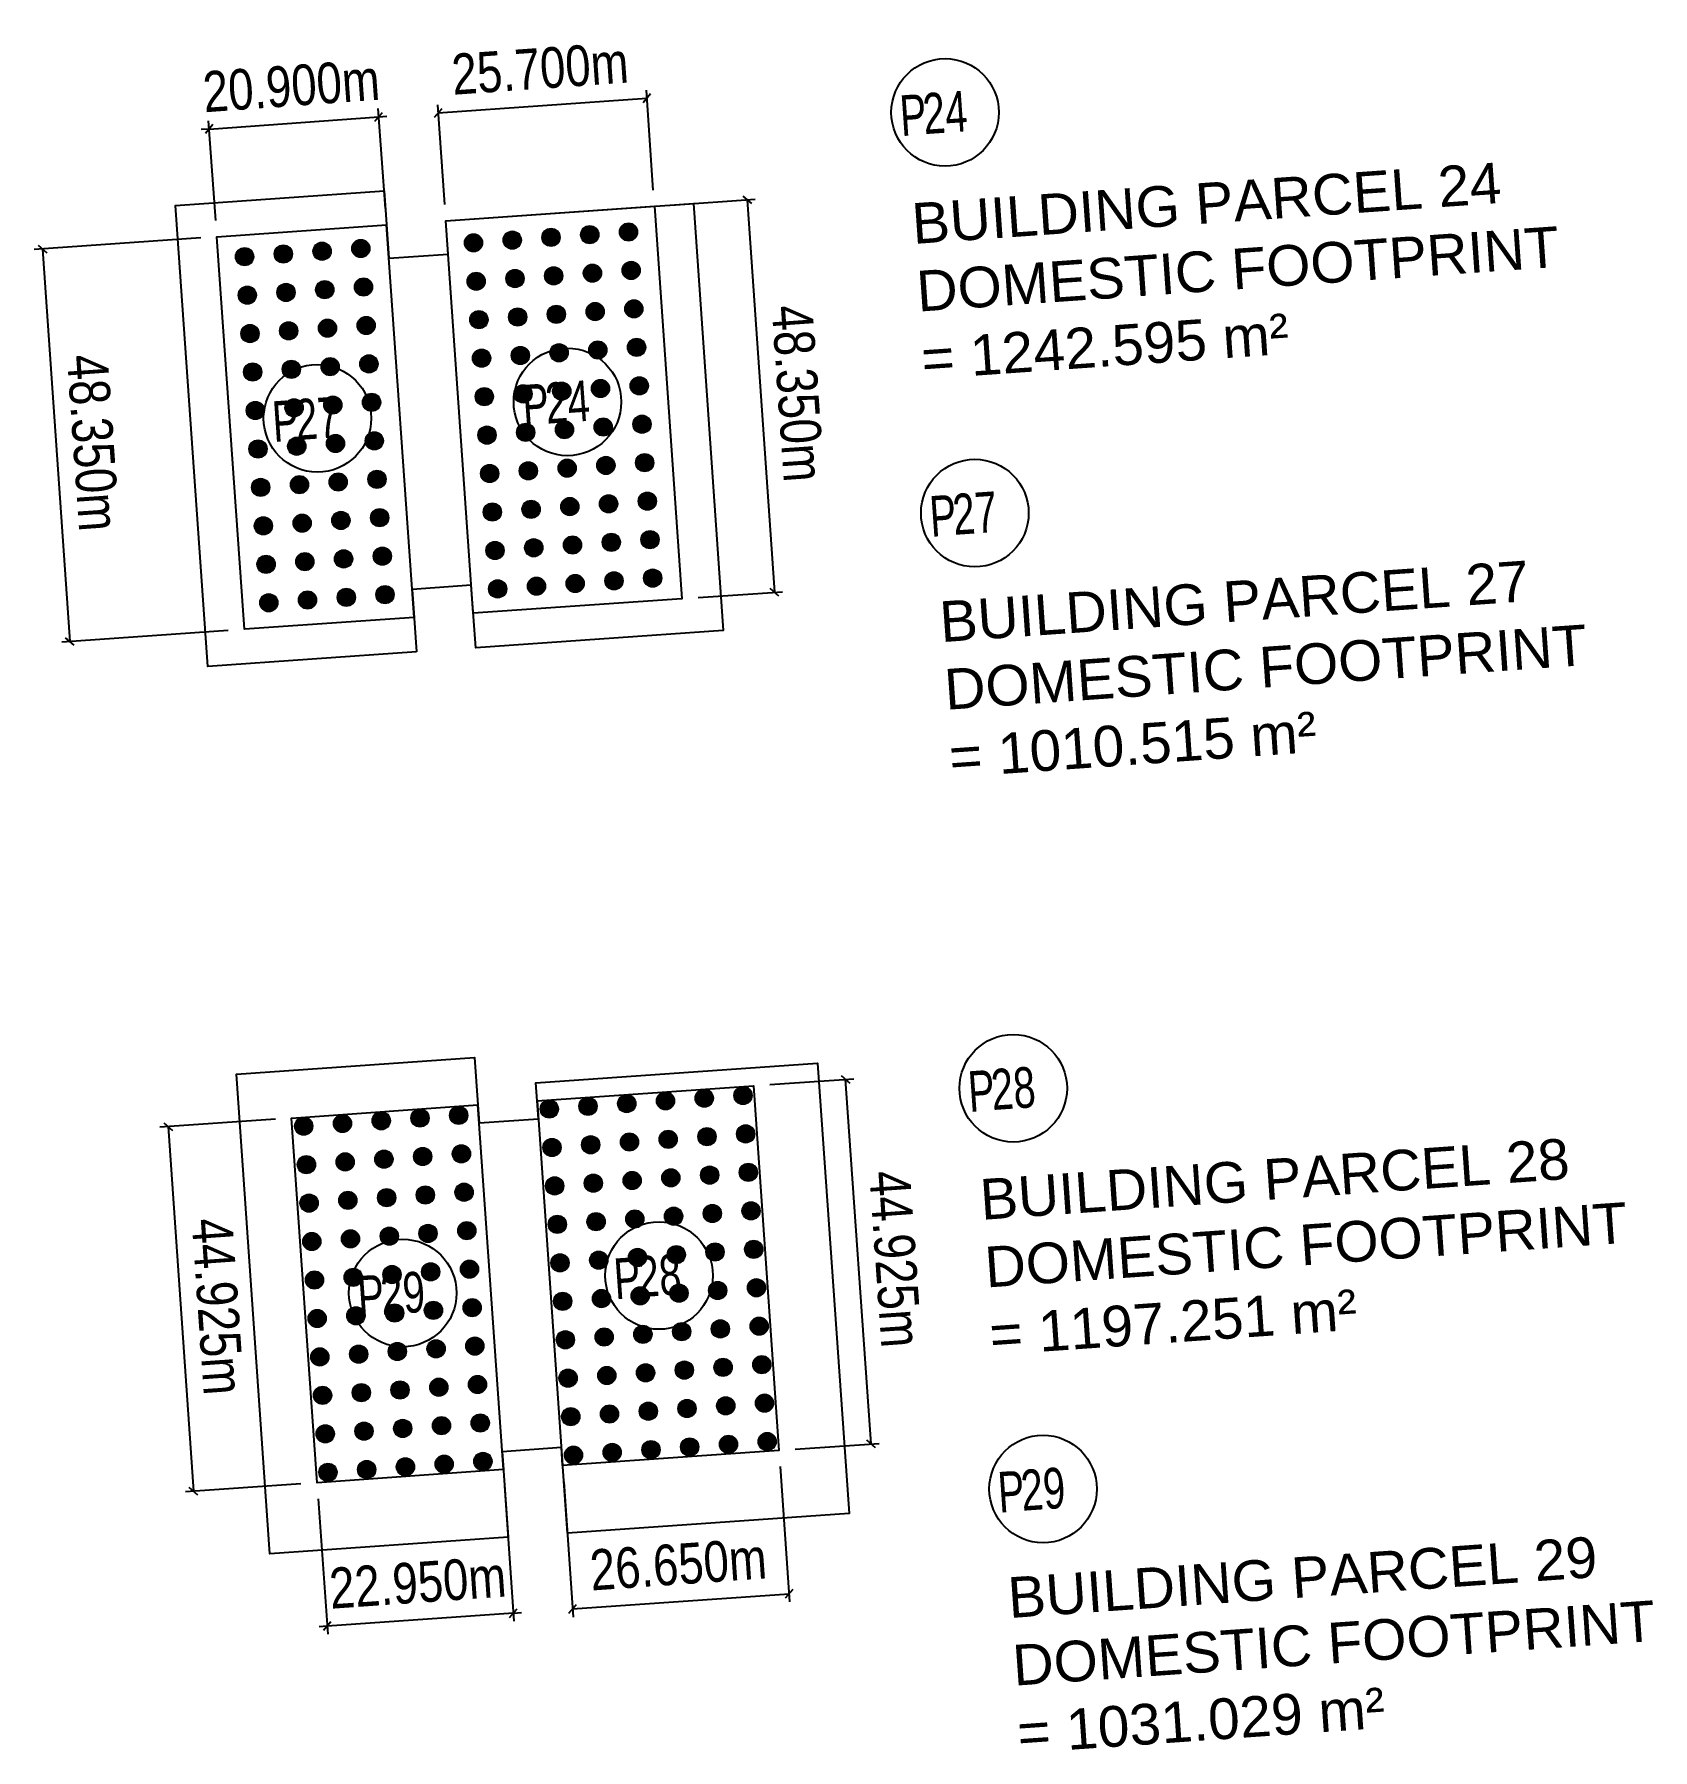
# Model space of a CAD drawing. Header units: metres. Extents: x 832186 to 835372, y 816492 to 818447.
# Drawn here: x 832529.9 to 832728.8, y 816625.4 to 816836.2 of the extents above; entities that cross this region are included whole.
import ezdxf

# ---------------------------------------------------------------- set-up
doc = ezdxf.new("R2010")
doc.units = ezdxf.units.M
doc.header["$LTSCALE"] = 20
doc.header["$MEASUREMENT"] = 0
for name, color, linetype in [('AR-BLINE_LOW_LEV', 6, 'Continuous'), ('AR-TXT_AR_BS', 4, 'Continuous'), ('RLP026_D', 1, 'Continuous'), ('WKD071__', 10, 'Continuous')]:
    doc.layers.add(name, color=color, linetype=linetype)
doc.layers.add('ZONE - greenery at roof', color=8, linetype='Continuous', lineweight=0)
doc.styles.get("Standard").update_dxf_attribs({"font": 'arial.ttf'})
doc.styles.add('Style-Arial', font='arial.ttf', dxfattribs={"width": 0.8})
doc.dimstyles.new('RLP-SIMPLEX-G3000_FOR BUILDING BLOCK - WKCDA', dxfattribs={"dimtxt": 5, "dimasz": 1, "dimexe": 1, "dimexo": 2, "dimgap": 2, "dimtad": 1, "dimdec": 3, "dimzin": 1, "dimdsep": 46, "dimtxsty": 'Style-Arial', "dimblk": 'OBLIQUE', "dimcen": 1, "dimclrd": 1, "dimclre": 1, "dimclrt": 4, "dimadec": 3, "dimazin": 3, "dimtfac": 1, "dimtdec": 3, "dimtix": 1, "dimtmove": 2, "dimatfit": 1, "dimfxl": 1, "dimtolj": 1, "dimtzin": 0, "dimarcsym": 1})

# ---------------------------------------------------------------- blocks, each defined once
blk = doc.blocks.new('P_SYM')
at = {"layer": 'AR-TXT_AR_BS'}
blk.add_circle((0, 0), 13.22, dxfattribs=at)
at = {"layer": 'AR-TXT_AR_BS', "insert": (-11.44, 4.13, 0), "char_height": 10, "attachment_point": 1, "rotation": 4, "style": 'Style-Arial'}
blk.add_mtext_dynamic_manual_height_columns('{\\W0.7;P}', width=42.564, gutter_width=25, heights=[0], dxfattribs=at)
at = {"layer": 'AR-TXT_AR_BS', "style": 'Style-Arial', "width": 0.7}
blk.add_attdef('39A', (-5.08, -5.36, 0), '', height=10, rotation=4, dxfattribs=at)
blk = doc.blocks.new('DOT')
at = {"layer": 'ZONE - greenery at roof', "true_color": 0x808080}
h = blk.add_hatch(color=8, dxfattribs=at)
h.dxf.hatch_style = 1
edge = h.paths.add_edge_path()
edge.add_arc((0, 0), 1.12, 4, 364)
at = {"layer": 'ZONE - greenery at roof', "color": 8, "true_color": 0x808080}
blk.add_circle((0, 0), 1.12, dxfattribs=at)
blk = doc.blocks.new('_Oblique')
at = {"color": 0, "linetype": 'ByBlock', "lineweight": -2}
blk.add_line((0.5, 0.5), (-0.5, -0.5), dxfattribs=at)
blk = doc.blocks.new('*D23')
at = {"layer": 'Defpoints', "color": 0, "transparency": 16777216}
for p in [(832618.24, 816706.97), (832629.57, 816707.77), (832621.38, 816662.16)]:
    blk.add_point(p, dxfattribs=at)
at = {"layer": 'RLP026_D', "color": 1, "linetype": 'Continuous', "lineweight": -2, "transparency": 16777216}
for p, q in [((832620.24, 816707.11), (832630.57, 816707.84)), ((832632.7, 816662.95), (832629.57, 816707.77)), ((832623.37, 816662.3), (832633.7, 816663.02))]:
    blk.add_line(p, q, dxfattribs=at)
at = {"layer": 'RLP026_D', "color": 1, "lineweight": -2, "transparency": 16777216}
for p, rotation in [((832629.57, 816707.77), 93.99890851575793), ((832632.7, 816662.95), 273.9989085157579)]:
    blk.add_blockref('_Oblique', p, dxfattribs=dict(at, rotation=rotation))
at = {"layer": 'RLP026_D', "color": 4, "transparency": 16777216, "insert": (832635.68, 816685.68), "char_height": 5, "attachment_point": 5, "rotation": 273.9989, "style": 'Style-Arial'}
blk.add_mtext('\\A1;44.925m', dxfattribs=at)
blk = doc.blocks.new('*D24')
at = {"layer": 'Defpoints', "color": 0, "transparency": 16777216}
for p in [(832621.38, 816662.16), (832594.79, 816660.3), (832622.61, 816644.53)]:
    blk.add_point(p, dxfattribs=at)
at = {"layer": 'RLP026_D', "color": 1, "linetype": 'Continuous', "lineweight": -2, "transparency": 16777216}
for p, q in [((832621.52, 816660.16), (832622.68, 816643.54)), ((832594.93, 816658.31), (832596.09, 816641.68)), ((832596.02, 816642.67), (832622.61, 816644.53))]:
    blk.add_line(p, q, dxfattribs=at)
at = {"layer": 'RLP026_D', "color": 1, "lineweight": -2, "transparency": 16777216}
for p, rotation in [((832622.61, 816644.53), 3.998908515903908), ((832596.02, 816642.67), 183.9989085159038)]:
    blk.add_blockref('_Oblique', p, dxfattribs=dict(at, rotation=rotation))
at = {"layer": 'RLP026_D', "color": 4, "transparency": 16777216, "insert": (832609, 816648.15), "char_height": 5, "attachment_point": 5, "rotation": 3.9989, "style": 'Style-Arial'}
blk.add_mtext('\\A1;26.650m', dxfattribs=at)
blk = doc.blocks.new('*D25')
at = {"layer": 'Defpoints', "color": 0, "transparency": 16777216}
for p in [(832587.51, 816659.79), (832564.61, 816658.19), (832565.85, 816640.56)]:
    blk.add_point(p, dxfattribs=at)
at = {"layer": 'RLP026_D', "color": 1, "linetype": 'Continuous', "lineweight": -2, "transparency": 16777216}
for p, q in [((832587.65, 816657.8), (832588.81, 816641.17)), ((832564.75, 816656.2), (832565.92, 816639.57)), ((832588.74, 816642.17), (832565.85, 816640.56)), ((832588.74, 816642.17), (832589.74, 816642.23)), ((832565.85, 816640.56), (832564.85, 816640.49))]:
    blk.add_line(p, q, dxfattribs=at)
at = {"layer": 'RLP026_D', "color": 1, "lineweight": -2, "transparency": 16777216}
for p, rotation in [((832565.85, 816640.56), 3.998908516121242), ((832588.74, 816642.17), 183.9989085161212)]:
    blk.add_blockref('_Oblique', p, dxfattribs=dict(at, rotation=rotation))
at = {"layer": 'RLP026_D', "color": 4, "transparency": 16777216, "insert": (832576.98, 816645.91), "char_height": 5, "attachment_point": 5, "rotation": 3.9989, "style": 'Style-Arial'}
blk.add_mtext('\\A1;22.950m', dxfattribs=at)
blk = doc.blocks.new('*D26')
at = {"layer": 'Defpoints', "color": 0, "transparency": 16777216}
for p in [(832561.48, 816703.01), (832564.61, 816658.19), (832549.43, 816657.13)]:
    blk.add_point(p, dxfattribs=at)
at = {"layer": 'RLP026_D', "color": 1, "linetype": 'Continuous', "lineweight": -2, "transparency": 16777216}
for p, q in [((832559.49, 816702.87), (832545.3, 816701.88)), ((832546.3, 816701.95), (832549.43, 816657.13)), ((832562.62, 816658.05), (832548.43, 816657.06))]:
    blk.add_line(p, q, dxfattribs=at)
at = {"layer": 'RLP026_D', "color": 1, "lineweight": -2, "transparency": 16777216}
for p, rotation in [((832546.3, 816701.95), 93.99890851620235), ((832549.43, 816657.13), 273.9989085162023)]:
    blk.add_blockref('_Oblique', p, dxfattribs=dict(at, rotation=rotation))
at = {"layer": 'RLP026_D', "color": 4, "transparency": 16777216, "insert": (832552.4, 816679.85), "char_height": 5, "attachment_point": 5, "rotation": 273.9989, "style": 'Style-Arial'}
blk.add_mtext('\\A1;44.925m', dxfattribs=at)
blk = doc.blocks.new('*D33')
at = {"layer": 'Defpoints', "color": 0, "transparency": 16777216}
for p in [(832552.3, 816811.3, 0), (832555.68, 816763.07, 0), (832534.23, 816761.57)]:
    blk.add_point(p, dxfattribs=at)
at = {"layer": 'RLP026_D', "color": 1, "linetype": 'Continuous', "lineweight": -2, "transparency": 16777216}
for p, q in [((832550.31, 816811.16), (832529.86, 816809.73)), ((832530.85, 816809.8), (832534.23, 816761.57)), ((832553.68, 816762.93), (832533.23, 816761.5))]:
    blk.add_line(p, q, dxfattribs=at)
at = {"layer": 'RLP026_D', "color": 1, "lineweight": -2, "transparency": 16777216}
for p, rotation in [((832530.85, 816809.8), 93.99890851614619), ((832534.23, 816761.57), 273.9989085161462)]:
    blk.add_blockref('_Oblique', p, dxfattribs=dict(at, rotation=rotation))
at = {"layer": 'RLP026_D', "color": 4, "transparency": 16777216, "insert": (832537.08, 816786), "char_height": 5, "attachment_point": 5, "rotation": 273.9989, "style": 'Style-Arial'}
blk.add_mtext('\\A1;48.350m', dxfattribs=at)
blk = doc.blocks.new('*D34')
at = {"layer": 'Defpoints', "color": 0, "transparency": 16777216}
for p in [(832572.19, 816826.06), (832573.15, 816812.81, 0), (832552.3, 816811.3, 0)]:
    blk.add_point(p, dxfattribs=at)
at = {"layer": 'RLP026_D', "color": 1, "linetype": 'Continuous', "lineweight": -2, "transparency": 16777216}
for p, q in [((832573, 816814.8), (832572.12, 816827.05)), ((832551.35, 816824.55), (832550.35, 816824.48)), ((832552.16, 816813.29), (832551.27, 816825.55)), ((832551.35, 816824.55), (832572.19, 816826.06)), ((832572.19, 816826.06), (832573.19, 816826.13))]:
    blk.add_line(p, q, dxfattribs=at)
at = {"layer": 'RLP026_D', "color": 1, "lineweight": -2, "transparency": 16777216}
for p, rotation in [((832572.19, 816826.06), 184.135979497642), ((832551.35, 816824.55), 4.135979497642003)]:
    blk.add_blockref('_Oblique', p, dxfattribs=dict(at, rotation=rotation))
at = {"layer": 'RLP026_D', "color": 4, "transparency": 16777216, "insert": (832561.44, 816829.84), "char_height": 5, "attachment_point": 5, "rotation": 4.136, "style": 'Style-Arial'}
blk.add_mtext('\\A1;20.900m', dxfattribs=at)
blk = doc.blocks.new('*D35')
at = {"layer": 'Defpoints', "color": 0, "transparency": 16777216}
for p in [(832605.14, 816828.32), (832606.07, 816815.06, 0), (832580.43, 816813.27, 0)]:
    blk.add_point(p, dxfattribs=at)
at = {"layer": 'RLP026_D', "color": 1, "linetype": 'Continuous', "lineweight": -2, "transparency": 16777216}
for p, q in [((832605.93, 816817.05), (832605.08, 816829.32)), ((832580.3, 816815.26), (832579.44, 816827.53)), ((832579.51, 816826.53), (832605.14, 816828.32))]:
    blk.add_line(p, q, dxfattribs=at)
at = {"layer": 'RLP026_D', "color": 1, "lineweight": -2, "transparency": 16777216}
for p, rotation in [((832605.14, 816828.32), 3.998908516247396), ((832579.51, 816826.53), 183.9989085162474)]:
    blk.add_blockref('_Oblique', p, dxfattribs=dict(at, rotation=rotation))
at = {"layer": 'RLP026_D', "color": 4, "transparency": 16777216, "insert": (832592.01, 816831.97), "char_height": 5, "attachment_point": 5, "rotation": 3.9989, "style": 'Style-Arial'}
blk.add_mtext('\\A1;25.700m', dxfattribs=at)
blk = doc.blocks.new('*D36')
at = {"layer": 'Defpoints', "color": 0, "transparency": 16777216}
for p in [(832606.07, 816815.06, 0), (832620.83, 816767.62), (832609.44, 816766.83, 0)]:
    blk.add_point(p, dxfattribs=at)
at = {"layer": 'RLP026_D', "color": 1, "linetype": 'Continuous', "lineweight": -2, "transparency": 16777216}
for p, q in [((832608.07, 816815.2), (832618.46, 816815.92)), ((832617.46, 816815.85), (832620.83, 816767.62)), ((832611.44, 816766.97), (832621.83, 816767.69))]:
    blk.add_line(p, q, dxfattribs=at)
at = {"layer": 'RLP026_D', "color": 1, "lineweight": -2, "transparency": 16777216}
for p, rotation in [((832617.46, 816815.85), 93.99890851628413), ((832620.83, 816767.62), 273.9989085162842)]:
    blk.add_blockref('_Oblique', p, dxfattribs=dict(at, rotation=rotation))
at = {"layer": 'RLP026_D', "color": 4, "transparency": 16777216, "insert": (832623.69, 816792.06), "char_height": 5, "attachment_point": 5, "rotation": 273.9989, "style": 'Style-Arial'}
blk.add_mtext('\\A1;48.350m', dxfattribs=at)

msp = doc.modelspace()

# ---------------------------------------------------------------- linework, layer by layer
at = {"layer": 'AR-BLINE_LOW_LEV', "elevation": 0}
for points in [[(832576.8207, 816760.2852), (832551.1883, 816758.4933), (832547.2272, 816815.155), (832572.8596, 816816.9469), (832573.4384, 816808.6671), (832580.7207, 816809.1762), (832580.4347, 816813.2662), (832610.8605, 816815.3932), (832614.5287, 816762.9213), (832584.1029, 816760.7943), (832583.566, 816768.4756), (832576.2837, 816767.9665)], [(832576.2837, 816767.9665), (832576.5243, 816764.5249), (832555.6752, 816763.0674), (832552.3034, 816811.2997), (832573.1525, 816812.7572), (832573.4384, 816808.6671), (832580.7207, 816809.1762), (832580.4347, 816813.2662), (832606.0722, 816815.0585), (832609.444, 816766.8262), (832583.8065, 816765.034), (832583.566, 816768.4756)], [(832588.0896, 816651.4869), (832558.811, 816649.4401), (832554.6896, 816708.3962), (832583.9681, 816710.443), (832584.3761, 816704.6073), (832584.5295, 816702.4126), (832591.8117, 816702.9217), (832591.5049, 816707.311), (832626.1204, 816709.7309), (832629.9873, 816654.4159), (832595.3718, 816651.996), (832594.6378, 816662.4954), (832587.3556, 816661.9863)]]:
    msp.add_lwpolyline(points, close=True, dxfattribs=at)
for points in [[(832583.8065, 816765.034), (832580.4347, 816813.2662), (832606.0722, 816815.0585)], [(832576.5243, 816764.5249), (832573.1525, 816812.7572)], [(832587.509, 816659.7916), (832564.6149, 816658.1912), (832561.4819, 816703.0068), (832584.3761, 816704.6073), (832584.5295, 816702.4126), (832591.8117, 816702.9217), (832591.6583, 816705.1163), (832618.2434, 816706.9748), (832621.3764, 816662.1592), (832594.7913, 816660.3007), (832594.6378, 816662.4954), (832587.3556, 816661.9863), (832587.509, 816659.7916)], [(832587.509, 816659.7916), (832584.3761, 816704.6073)], [(832591.6583, 816705.1163), (832594.7913, 816660.3007)]]:
    msp.add_lwpolyline(points, dxfattribs=at)

# ---------------------------------------------------------------- block references
at = {"layer": 'WKD071__', "xscale": 0.5, "yscale": 0.5, "zscale": 0.5}
for p, values in [((832641.7867, 816826.5911, 0), {'39A': '24'}), ((832595.3852, 816791.0091, 0), {'39A': '24'}), ((832564.6538, 816788.9958, 0), {'39A': '27'}), ((832645.449, 816777.3459, 0), {'39A': '27'}), ((832650.1688, 816706.6595, 0), {'39A': '28'}), ((832606.6359, 816683.6485, 0), {'39A': '28'}), ((832575.1367, 816681.4973, 0), {'39A': '29'}), ((832653.8311, 816657.4142, 0), {'39A': '29'})]:
    msp.add_blockref('P_SYM', p, dxfattribs=at).add_auto_attribs(values)
at = {"layer": 'ZONE - greenery at roof', "rotation": 4}
for p in [(832583.8359, 816810.5639), (832588.5981, 816810.8969), (832593.3602, 816811.2299), (832598.1223, 816811.5629), (832602.8845, 816811.8959), (832555.6998, 816808.8608), (832560.462, 816809.1938), (832565.2241, 816809.5268), (832569.9863, 816809.8598), (832588.9285, 816806.1708), (832593.6907, 816806.5038), (832598.4528, 816806.8368), (832603.215, 816807.1698), (832556.0303, 816804.1348), (832560.7924, 816804.4678), (832565.5546, 816804.8008), (832570.3167, 816805.1338), (832584.1664, 816805.8378), (832598.7833, 816802.1108), (832603.5454, 816802.4438), (832561.1229, 816799.7418), (832565.8851, 816800.0748), (832570.6472, 816800.4078), (832584.4969, 816801.1118), (832589.259, 816801.4448), (832594.0212, 816801.7778), (832556.3608, 816799.4088), (832603.8759, 816797.7178), (832570.9777, 816795.6818), (832584.8273, 816796.3858), (832589.5895, 816796.7188), (832594.3516, 816797.0518), (832599.1138, 816797.3848), (832556.6913, 816794.6828), (832561.4534, 816795.0158), (832566.2155, 816795.3488), (832585.1578, 816791.6598), (832589.92, 816791.9928), (832594.6821, 816792.3258), (832599.4442, 816792.6588), (832604.2064, 816792.9918), (832557.0217, 816789.9568), (832561.7839, 816790.2898), (832566.546, 816790.6228), (832571.3082, 816790.9558), (832590.2504, 816787.2668), (832595.0126, 816787.5998), (832599.7747, 816787.9328), (832604.5369, 816788.2658), (832557.3522, 816785.2307), (832562.1143, 816785.5637), (832566.8765, 816785.8967), (832571.6386, 816786.2297), (832585.4883, 816786.9338), (832595.3431, 816782.8737), (832600.1052, 816783.2067), (832604.8673, 816783.5397), (832562.4448, 816780.8377), (832567.207, 816781.1707), (832571.9691, 816781.5037), (832585.8188, 816782.2077), (832590.5809, 816782.5407), (832557.6827, 816780.5047), (832605.1978, 816778.8137), (832572.2996, 816776.7777), (832586.1492, 816777.4817), (832590.9114, 816777.8147), (832595.6735, 816778.1477), (832600.4357, 816778.4807), (832558.0132, 816775.7787), (832562.7753, 816776.1117), (832567.5374, 816776.4447), (832586.4797, 816772.7557), (832591.2419, 816773.0887), (832596.004, 816773.4217), (832600.7661, 816773.7547), (832605.5283, 816774.0877), (832558.3436, 816771.0527), (832563.1058, 816771.3857), (832567.8679, 816771.7187), (832572.6301, 816772.0517), (832591.5723, 816768.3627), (832596.3345, 816768.6957), (832601.0966, 816769.0287), (832605.8588, 816769.3617), (832558.6741, 816766.3267), (832563.4362, 816766.6597), (832568.1984, 816766.9927), (832572.9605, 816767.3257), (832586.8102, 816768.0297), (832607.4324, 816705.1111), (832612.1945, 816705.4441), (832616.9567, 816705.7771), (832577.256, 816703.0016), (832582.0182, 816703.3346), (832593.146, 816704.1121), (832597.9081, 816704.4451), (832602.6702, 816704.7781), (832562.9696, 816702.0026), (832567.7317, 816702.3356), (832572.4939, 816702.6686), (832612.525, 816700.7181), (832617.2871, 816701.0511), (832582.3486, 816698.6086), (832593.4764, 816699.3861), (832598.2386, 816699.7191), (832603.0007, 816700.0521), (832607.7629, 816700.3851), (832563.3001, 816697.2766), (832568.0622, 816697.6096), (832572.8244, 816697.9426), (832577.5865, 816698.2756), (832593.8069, 816694.6601), (832598.5691, 816694.9931), (832603.3312, 816695.3261), (832608.0933, 816695.6591), (832612.8555, 816695.9921), (832617.6176, 816696.3251), (832563.6306, 816692.5505), (832568.3927, 816692.8835), (832573.1548, 816693.2165), (832577.917, 816693.5495), (832582.6791, 816693.8825), (832598.8995, 816690.2671), (832603.6617, 816690.6001), (832608.4238, 816690.9331), (832613.186, 816691.2661), (832617.9481, 816691.5991), (832568.7232, 816688.1575), (832573.4853, 816688.4905), (832578.2475, 816688.8235), (832583.0096, 816689.1565), (832594.1374, 816689.9341), (832563.961, 816687.8245), (832608.7543, 816686.2071), (832613.5164, 816686.5401), (832618.2786, 816686.8731), (832578.5779, 816684.0975), (832583.3401, 816684.4305), (832594.4679, 816685.208), (832599.23, 816685.5411), (832603.9921, 816685.8741), (832564.2915, 816683.0985), (832569.0537, 816683.4315), (832573.8158, 816683.7645), (832613.8469, 816681.814), (832618.609, 816682.147), (832583.6705, 816679.7045), (832594.7983, 816680.482), (832599.5605, 816680.815), (832604.3226, 816681.148), (832609.0848, 816681.481), (832564.622, 816678.3725), (832569.3841, 816678.7055), (832574.1463, 816679.0385), (832578.9084, 816679.3715), (832595.1288, 816675.756), (832599.891, 816676.089), (832604.6531, 816676.422), (832609.4152, 816676.755), (832614.1774, 816677.088), (832618.9395, 816677.421), (832564.9525, 816673.6465), (832569.7146, 816673.9795), (832574.4767, 816674.3125), (832579.2389, 816674.6455), (832584.001, 816674.9785), (832600.2214, 816671.363), (832604.9836, 816671.696), (832609.7457, 816672.029), (832614.5079, 816672.362), (832619.27, 816672.695), (832570.0451, 816669.2534), (832574.8072, 816669.5864), (832579.5694, 816669.9194), (832584.3315, 816670.2524), (832595.4593, 816671.03), (832565.2829, 816668.9204), (832605.314, 816666.97), (832610.0762, 816667.303), (832614.8383, 816667.636), (832619.6005, 816667.969), (832575.1377, 816664.8604), (832579.8998, 816665.1934), (832584.662, 816665.5264), (832595.7898, 816666.304), (832600.5519, 816666.637), (832565.6134, 816664.1944), (832570.3756, 816664.5274), (832615.1688, 816662.91), (832619.9309, 816663.243), (832584.9925, 816660.8004), (832596.1202, 816661.578), (832600.8824, 816661.911), (832605.6445, 816662.244), (832610.4067, 816662.577), (832565.9439, 816659.4684), (832570.706, 816659.8014), (832575.4682, 816660.1344), (832580.2303, 816660.4674)]:
    msp.add_blockref('DOT', p, dxfattribs=at)

# ---------------------------------------------------------------- texts
at = {"layer": 'AR-TXT_AR_BS', "char_height": 5, "attachment_point": 1, "rotation": 4.000304}
for s, insert in [('BUILDING PARCEL 24 DOMESTIC FOOTPRINT  \\P= 1242.595 m²', (832637.5383, 816815.4028, 0)), ('BUILDING PARCEL 27\\PDOMESTIC FOOTPRINT  \\P= 1010.515 m²', (832640.9583, 816766.4681, 0)), ('BUILDING PARCEL 28 DOMESTIC FOOTPRINT  \\P= 1197.251 m²', (832645.9203, 816695.4711, 0)), ('BUILDING PARCEL 29\\PDOMESTIC FOOTPRINT  \\P= 1031.029 m²', (832649.3404, 816646.5365, 0))]:
    msp.add_mtext_dynamic_manual_height_columns(s, width=82.46487, gutter_width=25, heights=[0], dxfattribs=dict(at, insert=insert))

# ---------------------------------------------------------------- dimensions: what is measured, and where the dimension line sits
at = {"layer": 'RLP026_D', "color": 1}
for p1, p2, distance, picture, middle in [((832580.4347, 816813.2662, 0), (832606.0722, 816815.0585, 0), 13.2963, '*D35', (832592.0087, 816831.9681)), ((832552.3034, 816811.2997, 0), (832573.149, 816812.807, 0), 13.2841, '*D34', (832561.4397, 816829.8438)), ((832606.0722, 816815.0585, 0), (832609.444, 816766.8262, 0), 11.4186, '*D36', (832623.6923, 816792.0563)), ((832552.3034, 816811.2997, 0), (832555.6752, 816763.0674, 0), -21.5014, '*D33', (832537.0838, 816786.0017)), ((832621.3764, 816662.1592, 0), (832618.2434, 816706.9748, 0), -11.3531, '*D23', (832635.6772, 816685.6763, 0)), ((832561.4819, 816703.0068, 0), (832564.6149, 816658.1912, 0), -15.2229, '*D26', (832552.4044, 816679.8549, 0)), ((832594.7913, 816660.3007, 0), (832621.3764, 816662.1592, 0), -17.6694, '*D24', (832608.9985, 816648.1453, 0)), ((832587.509, 816659.7916, 0), (832564.6149, 816658.1912, 0), 17.6694, '*D25', (832576.9767, 816645.9068, 0))]:
    dim = msp.add_aligned_dim(p1=p1, p2=p2, distance=distance, dimstyle='RLP-SIMPLEX-G3000_FOR BUILDING BLOCK - WKCDA', override={"dimpost": 'm'}, dxfattribs=at)
    dim.commit()
    dim.dimension.update_dxf_attribs({"geometry": picture, "text_midpoint": middle})

doc.saveas('drawing.dxf')
